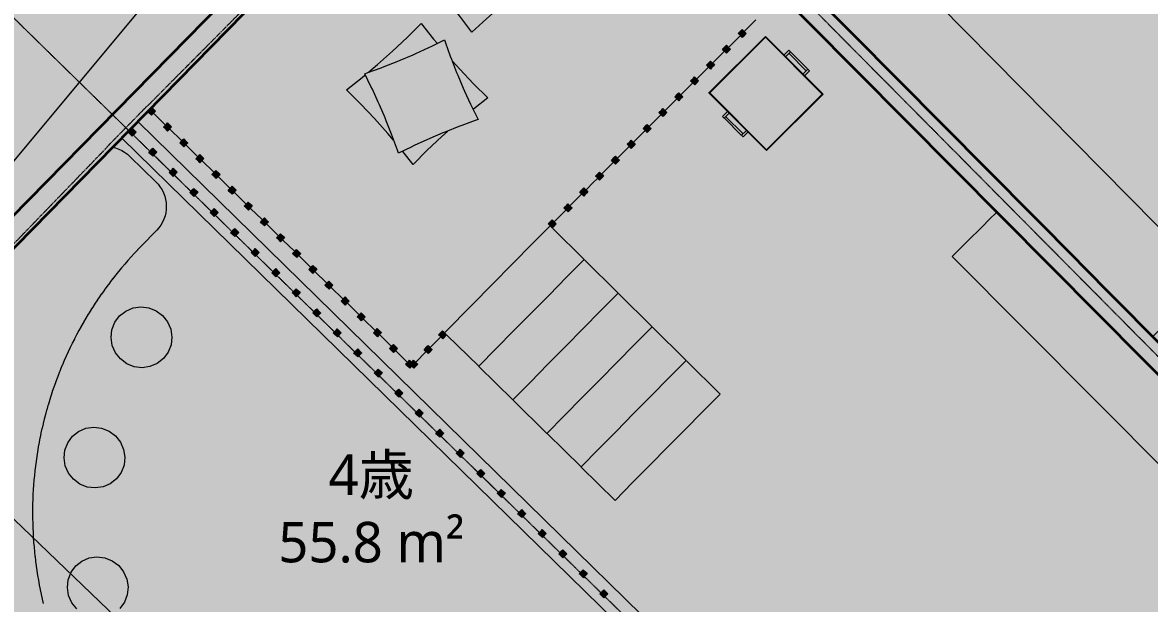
# Model space of a CAD drawing. Header units: millimetres. Extents: x -100577 to 287200, y -212120 to 238461.
# Drawn here: x 64068 to 69959, y 43158 to 46196 of the extents above; entities that cross this region are included whole.
import ezdxf

# ---------------------------------------------------------------- set-up
doc = ezdxf.new("R2010")
doc.units = ezdxf.units.MM
doc.linetypes.add('DASHDOT', pattern=[3.556, 2.54, -0.508, 0, -0.508])
doc.linetypes.add('PHANTOM', pattern=[6.35, 3.175, -0.635, 0.635, -0.635, 0.635, -0.635])
for name, color, linetype, lineweight in [('01_切断（構造・壁）', 7, 'Continuous', 35), ('02_切断（家具）', 8, 'Continuous', 18), ('06_部屋の色', 8, 'Continuous', 0), ('11_見えがかり（家具）', 8, 'Continuous', 9), ('20_上部（屋根の外形・梁）', 8, 'PHANTOM', 9), ('40_通り芯', 1, 'DASHDOT', 9), ('50_寸法', 3, 'Continuous', 9), ('60_部屋名・面積', 7, 'Continuous', 13)]:
    doc.layers.add(name, color=color, linetype=linetype, lineweight=lineweight)
doc.styles.add('JP', font='NotoSansCJKjp-Regular.otf')

msp = doc.modelspace()

# ---------------------------------------------------------------- hatches: boundary and pattern name
at = {"layer": '02_切断（家具）'}
for points in [[(67074.3, 47488.2), (67125.2, 47538.5), (67379.3, 47789.8), (67862.4, 47300.3), (70277.9, 44852.4), (70227.6, 44802.7), (69976.1, 44553.9), (67557.9, 46999.2)], [(67809.2, 46139.2), (67824.2, 46154.2), (67830.1, 46160), (67845.2, 46144.8), (67851.2, 46138.8), (67836.3, 46123.9), (67830.3, 46118), (67815.2, 46133.2)], [(66206.9, 46072.5), (66273.1, 46105), (66278.7, 46089.2), (66303.7, 46019.8), (66309.8, 46004.2), (66336.6, 45935.5), (66343.2, 45920.1), (66371.9, 45852.3), (66378.9, 45837.1), (66409.5, 45770), (66416.9, 45755), (66449.5, 45688.7), (66433.7, 45683.1), (66364.2, 45658.1), (66348.6, 45652), (66280, 45625.2), (66264.6, 45618.7), (66196.7, 45589.9), (66181.5, 45582.9), (66114.5, 45552.3), (66099.4, 45544.9), (66033.2, 45512.4), (66027.5, 45528.2), (66002.6, 45597.6), (65996.5, 45613.2), (65969.6, 45681.8), (65963.1, 45697.3), (65934.3, 45765.1), (65927.4, 45780.3), (65896.7, 45847.4), (65889.3, 45862.4), (65856.8, 45928.6), (65872.6, 45934.3), (65942, 45959.3), (65957.6, 45965.4), (66026.3, 45992.2), (66041.7, 45998.7), (66109.5, 46027.5), (66124.8, 46034.4), (66191.8, 46065.1)], [(67726.1, 46056.6), (67741.1, 46071.5), (67747, 46077.4), (67762.2, 46062.1), (67768.2, 46056.1), (67753.2, 46041.2), (67747.3, 46035.3), (67732.1, 46050.5)], [(67643.1, 45973.8), (67658.1, 45988.7), (67664, 45994.6), (67679.2, 45979.4), (67685.2, 45973.4), (67670.2, 45958.5), (67664.3, 45952.6), (67649.1, 45967.8)], [(67560.2, 45891), (67575.1, 45905.9), (67581, 45911.8), (67596.2, 45896.6), (67602.2, 45890.6), (67587.3, 45875.7), (67581.4, 45869.8), (67566.2, 45885)], [(67477.3, 45808.2), (67492.2, 45823.1), (67498.1, 45829), (67513.3, 45813.8), (67519.3, 45807.8), (67504.4, 45792.9), (67498.5, 45787), (67483.3, 45802.2)], [(64721.1, 45732.4), (64736, 45747.6), (64741.9, 45753.6), (64757.3, 45738.5), (64763.3, 45732.6), (64748.4, 45717.4), (64742.5, 45711.3), (64727.1, 45726.4)], [(67394.4, 45725.3), (67409.4, 45740.2), (67415.3, 45746.1), (67430.5, 45730.9), (67436.5, 45724.9), (67421.5, 45710), (67415.6, 45704.1), (67400.4, 45719.3)], [(64805.4, 45649.6), (64820.4, 45664.9), (64826.2, 45670.9), (64841.6, 45655.8), (64847.7, 45649.9), (64832.7, 45634.6), (64826.8, 45628.6), (64811.5, 45643.7)], [(67311.6, 45642.3), (67326.5, 45657.3), (67332.4, 45663.2), (67347.7, 45648), (67353.7, 45642), (67338.7, 45627.1), (67332.9, 45621.2), (67317.6, 45636.3)], [(64620.5, 45622.6), (64637.5, 45639.9), (64641.3, 45643.9), (64658.8, 45626.8), (64662.8, 45622.9), (64645.8, 45605.6), (64642, 45601.6), (64624.5, 45618.7)], [(64727.7, 45517.6), (64744.6, 45534.9), (64748.5, 45538.9), (64765.9, 45521.8), (64769.9, 45517.9), (64753, 45500.6), (64749.1, 45496.7), (64731.7, 45513.7)], [(64889.8, 45566.9), (64904.7, 45582.1), (64910.6, 45588.2), (64925.9, 45573.1), (64932, 45567.1), (64917.1, 45551.9), (64911.2, 45545.9), (64895.8, 45561)], [(67228.9, 45559.4), (67243.8, 45574.3), (67249.7, 45580.2), (67264.9, 45565), (67270.9, 45559.1), (67256, 45544.1), (67250.1, 45538.2), (67234.9, 45553.4)], [(64974.1, 45484.2), (64989, 45499.4), (64994.9, 45505.4), (65010.3, 45490.4), (65016.3, 45484.4), (65001.4, 45469.2), (64995.5, 45463.2), (64980.2, 45478.3)], [(67146.1, 45476.3), (67161.1, 45491.3), (67166.9, 45497.2), (67182.2, 45482), (67188.2, 45476), (67173.3, 45461.1), (67167.4, 45455.2), (67152.2, 45470.3)], [(64834.9, 45412.7), (64851.7, 45429.9), (64855.7, 45433.9), (64873.1, 45416.9), (64877.1, 45412.9), (64860.2, 45395.7), (64856.3, 45391.7), (64838.9, 45408.7)], [(65058.4, 45401.5), (65073.3, 45416.7), (65079.2, 45422.7), (65094.6, 45407.7), (65100.6, 45401.7), (65085.7, 45386.5), (65079.9, 45380.5), (65064.5, 45395.6)], [(67063.5, 45393.2), (67078.4, 45408.2), (67084.3, 45414.1), (67099.5, 45399), (67105.5, 45393), (67090.6, 45378), (67084.8, 45372.1), (67069.5, 45387.3)], [(64942, 45307.8), (64958.9, 45324.9), (64962.8, 45329), (64980.2, 45311.9), (64984.3, 45308), (64967.4, 45290.8), (64963.5, 45286.8), (64946.1, 45303.8)], [(65142.8, 45318.8), (65157.7, 45334), (65163.5, 45340), (65178.9, 45324.9), (65185, 45319), (65170.1, 45303.8), (65164.2, 45297.8), (65148.8, 45312.9)], [(66980.9, 45310.1), (66995.8, 45325.1), (67001.6, 45331), (67016.9, 45315.9), (67022.9, 45309.9), (67008, 45294.9), (67002.2, 45289), (66986.9, 45304.1)], [(65227.1, 45236.1), (65242, 45251.3), (65247.9, 45257.3), (65263.2, 45242.2), (65269.3, 45236.3), (65254.4, 45221.1), (65248.5, 45215.1), (65233.2, 45230.2)], [(66898.3, 45226.9), (66913.2, 45241.9), (66919.1, 45247.9), (66934.3, 45232.7), (66940.4, 45226.7), (66925.5, 45211.7), (66919.6, 45205.8), (66904.3, 45221)], [(65049.2, 45202.8), (65066, 45220), (65070, 45224), (65087.3, 45207), (65091.4, 45203), (65074.6, 45185.9), (65070.7, 45181.8), (65053.3, 45198.8)], [(65311.5, 45153.4), (65326.3, 45168.6), (65332.2, 45174.6), (65347.6, 45159.5), (65353.6, 45153.5), (65338.7, 45138.4), (65332.9, 45132.4), (65317.5, 45147.5)], [(66815.8, 45143.7), (66830.7, 45158.7), (66836.5, 45164.6), (66851.8, 45149.5), (66857.8, 45143.5), (66843, 45128.5), (66837.1, 45122.6), (66821.8, 45137.7)], [(65156.4, 45097.9), (65173.2, 45115), (65177.1, 45119), (65194.5, 45102.1), (65198.6, 45098), (65181.8, 45080.9), (65177.8, 45076.9), (65160.5, 45093.8)], [(65395.8, 45070.7), (65410.7, 45085.8), (65416.5, 45091.8), (65431.9, 45076.8), (65437.9, 45070.8), (65423.1, 45055.7), (65417.2, 45049.7), (65401.9, 45064.7)], [(65263.6, 44992.9), (65280.3, 45010), (65284.3, 45014.1), (65301.6, 44997.1), (65305.7, 44993.1), (65289, 44976), (65285, 44971.9), (65267.7, 44988.9)], [(65480.1, 44988), (65495, 45003.1), (65500.9, 45009.1), (65516.2, 44994.1), (65522.3, 44988.1), (65507.4, 44973), (65501.5, 44967), (65486.2, 44982)], [(65370.7, 44888), (65387.4, 44905), (65391.5, 44909.1), (65408.7, 44892.2), (65412.9, 44888.1), (65396.2, 44871.1), (65392.2, 44867), (65374.9, 44883.9)], [(65564.5, 44905.3), (65579.3, 44920.4), (65585.2, 44926.4), (65600.5, 44911.3), (65606.6, 44905.4), (65591.7, 44890.2), (65585.9, 44884.3), (65570.5, 44899.3)], [(65648.8, 44822.6), (65663.6, 44837.7), (65669.5, 44843.7), (65684.9, 44828.6), (65690.9, 44822.7), (65676.1, 44807.5), (65670.2, 44801.6), (65654.9, 44816.6)], [(65477.9, 44783), (65494.6, 44800), (65498.6, 44804.1), (65515.9, 44787.3), (65520, 44783.2), (65503.4, 44766.2), (65499.3, 44762), (65482.1, 44778.9)], [(65733.1, 44739.9), (65748, 44755), (65753.8, 44761), (65769.2, 44745.9), (65775.2, 44739.9), (65760.4, 44724.8), (65754.6, 44718.9), (65739.2, 44733.9)], [(65585.1, 44678.1), (65601.7, 44695), (65605.8, 44699.2), (65623, 44682.3), (65627.2, 44678.2), (65610.6, 44661.2), (65606.5, 44657.1), (65589.3, 44673.9)], [(65817.5, 44657.2), (65832.3, 44672.3), (65838.2, 44678.2), (65853.5, 44663.2), (65859.6, 44657.2), (65844.8, 44642.1), (65838.9, 44636.1), (65823.5, 44651.2)], [(65692.3, 44573.1), (65708.8, 44590.1), (65712.9, 44594.2), (65730.1, 44577.4), (65734.4, 44573.2), (65717.8, 44556.3), (65713.7, 44552.1), (65696.5, 44569)], [(65901.8, 44574.4), (65916.6, 44589.6), (65922.5, 44595.5), (65937.8, 44580.5), (65943.9, 44574.5), (65929.1, 44559.4), (65923.2, 44553.4), (65907.9, 44568.5)], [(66243, 44563.3), (66257.8, 44578.4), (66263.6, 44584.3), (66279, 44569.2), (66285, 44563.3), (66270.2, 44548.2), (66264.4, 44542.3), (66249, 44557.3)], [(65799.4, 44468.2), (65816, 44485.1), (65820.1, 44489.3), (65837.3, 44472.4), (65841.5, 44468.3), (65825, 44451.4), (65820.9, 44447.2), (65803.7, 44464)], [(65986.2, 44491.7), (66001, 44506.8), (66006.8, 44512.8), (66022.2, 44497.7), (66028.2, 44491.8), (66013.4, 44476.7), (66007.6, 44470.7), (65992.2, 44485.8)], [(66167.2, 44486.2), (66182, 44501.3), (66187.9, 44507.2), (66203.2, 44492.1), (66209.3, 44486.2), (66194.5, 44471.1), (66188.6, 44465.2), (66173.3, 44480.2)], [(66070.5, 44409), (66085.3, 44424.1), (66091.1, 44430.1), (66106.5, 44415), (66112.6, 44409.1), (66097.8, 44394), (66091.9, 44388), (66076.6, 44403.1)], [(66091.5, 44409), (66106.3, 44424.1), (66112.2, 44430.1), (66127.5, 44415), (66133.6, 44409.1), (66118.8, 44394), (66112.9, 44388), (66097.6, 44403.1)], [(65906.6, 44363.2), (65923.1, 44380.1), (65927.2, 44384.3), (65944.4, 44367.5), (65948.7, 44363.3), (65932.2, 44346.5), (65928, 44342.2), (65910.9, 44359)], [(66013.8, 44258.3), (66030.2, 44275.1), (66034.4, 44279.3), (66051.5, 44262.6), (66055.8, 44258.3), (66039.4, 44241.5), (66035.2, 44237.3), (66018.1, 44254.1)], [(66121, 44153.3), (66137.4, 44170.1), (66141.6, 44174.4), (66158.6, 44157.6), (66163, 44153.4), (66146.6, 44136.6), (66142.4, 44132.3), (66125.3, 44149.1)], [(66228.1, 44048.4), (66244.5, 44065.1), (66248.7, 44069.4), (66265.8, 44052.7), (66270.1, 44048.4), (66253.8, 44031.7), (66249.6, 44027.4), (66232.5, 44044.1)], [(66335.3, 43943.4), (66351.6, 43960.1), (66355.9, 43964.4), (66372.9, 43947.8), (66377.3, 43943.5), (66361, 43926.8), (66356.7, 43922.5), (66339.7, 43939.1)], [(66442.5, 43838.5), (66458.8, 43855.1), (66463, 43859.5), (66480, 43842.8), (66484.5, 43838.5), (66468.2, 43821.8), (66463.9, 43817.5), (66446.9, 43834.2)], [(66549.6, 43733.5), (66565.9, 43750.2), (66570.2, 43754.5), (66587.2, 43737.9), (66591.6, 43733.5), (66575.4, 43716.9), (66571.1, 43712.6), (66554.1, 43729.2)], [(66656.8, 43628.6), (66673, 43645.2), (66677.3, 43649.6), (66694.3, 43633), (66698.8, 43628.6), (66682.6, 43612), (66678.3, 43607.6), (66661.3, 43624.2)], [(66764, 43523.7), (66780.2, 43540.2), (66784.5, 43544.6), (66801.4, 43528), (66805.9, 43523.6), (66789.7, 43507.1), (66785.4, 43502.7), (66768.5, 43519.2)], [(66871.2, 43418.7), (66887.3, 43435.2), (66891.7, 43439.6), (66908.5, 43423.1), (66913.1, 43418.6), (66896.9, 43402.2), (66892.6, 43397.7), (66875.7, 43414.3)], [(66978.3, 43313.8), (66994.4, 43330.2), (66998.8, 43334.7), (67015.7, 43318.2), (67020.3, 43313.7), (67004.1, 43297.2), (66999.8, 43292.8), (66982.9, 43309.3)], [(67085.5, 43208.8), (67101.6, 43225.2), (67106, 43229.7), (67122.8, 43213.2), (67127.4, 43208.7), (67111.3, 43192.3), (67106.9, 43187.8), (67090.1, 43204.3)]]:
    msp.add_hatch(color=8, dxfattribs=at).paths.add_polyline_path(points)
at = {"layer": '06_部屋の色', "true_color": 0xe9dfcf}
h = msp.add_hatch(color=8, dxfattribs=at)
h.paths.add_polyline_path([(49022.5, 30769.9), (49370.2, 31207.1), (49497.6, 31367.5), (49974.9, 31963.3), (50454.5, 32557.4), (50936.2, 33149.6), (51255.7, 33539.4), (51420.1, 33740.1), (51906.3, 34328.8), (52394.6, 34915.7), (52885.1, 35500.7), (53180.1, 35850), (53180.1, 35850), (53243, 35924.5), (53244.9, 35922.9), (54741, 37666.6), (55040, 38015), (55041.6, 38016.8), (55137.2, 38128.3), (55137.6, 38128.8), (55137.6, 38128.8), (55152.4, 38145.5), (55187.6, 38185.3), (55219.4, 38221.3), (55237.2, 38241.4), (56711.9, 39910.2), (57026.8, 40266.5), (57028.4, 40268.4), (57125.5, 40378.2), (57125.7, 40378.4), (57125.7, 40378.4), (57125.7, 40378.4), (57125.7, 40378.4), (57136.1, 40389.9), (57183.5, 40441.9), (57227, 40489.7), (58726.3, 42137.1), (59046.4, 42488.8), (59048.1, 42490.6), (59146.9, 42599.2), (59147.6, 42599.9), (59162.6, 42615.9), (59249.8, 42709), (59688.5, 43177), (59796.8, 43292.6), (59819.8, 43317.1), (61200.4, 44790.2), (61200.5, 44790.3), (61200.5, 44790.3), (61200.5, 44790.3), (63117.3, 46776.3), (63281.8, 46946.8), (63285.7, 46950.8), (63674.5, 47342), (63710, 47377.8), (63706.1, 47381.6), (64213.4, 47894.8), (64752.1, 48435.7), (65116.6, 48798.7), (65119.4, 48795.9), (65376.4, 49054.5), (65402.5, 49080.8), (65402.6, 49080.9), (67432.9, 51065), (67546.4, 51175.8), (67550.1, 51179.5), (67550.1, 51179.5), (67550.1, 51179.5), (67669, 51292.3), (67872.8, 51485.7), (67985.8, 51592.9), (67984.2, 51594.6), (68202, 51801.3), (68203.6, 51799.6), (68713.3, 52283.3), (68711.7, 52285), (69617, 53144.2), (69618.6, 53142.5), (69662.9, 53184.6), (69989.4, 52835.9), (70054.6, 52897.7), (70054.6, 52897.7), (70054.6, 52897.7), (70054.6, 52897.7), (70120.6, 52958.6), (69794.6, 53307.7), (69839.4, 53349), (69837.8, 53350.7), (71492.2, 54875.3), (71493.8, 54873.6), (71870.2, 55220.6), (71868.6, 55222.3), (71935.2, 55283), (73145.3, 53950.5), (72586, 53440.7), (72028.7, 52928.8), (71473.2, 52414.9), (70957.1, 51933.8), (70368, 51380.9), (69818.3, 50860.8), (69270.6, 50338.6), (68797.2, 49884), (68180.9, 49288.2), (67639, 48760), (67099.1, 48229.8), (66669, 47804.2), (66025.2, 47163.3), (65491.2, 46627), (64959.2, 46088.8), (64570, 45692.1), (64570, 45692.1), (64429.3, 45548.6), (63901.3, 45006.5), (63375.4, 44462.4), (62851.5, 43916.3), (62503.5, 43550.9), (62503.5, 43550.9), (62329.6, 43368.3), (61809.8, 42818.3), (61292, 42266.4), (60776.3, 41712.6), (60472, 41383.5), (60262.6, 41156.9), (59751, 40599.3), (59241.5, 40039.7), (58734.1, 39478.3), (58467.6, 39181.3), (58228.8, 38915), (57725.5, 38349.8), (57224.4, 37782.8), (56725.4, 37213.9), (56497.1, 36951.6), (56228.5, 36643.1), (55733.7, 36070.5), (55241.1, 35496.1), (54750.6, 34919.8), (54554.7, 34687.9), (54262.3, 34341.7), (53776.1, 33761.8), (53292, 33180.1), (52810.2, 32596.6), (52650.3, 32401.5), (52330.5, 32011.3), (51853, 31424.2), (51377.7, 30835.3), (50904.6, 30244.7), (50781.3, 30089.7), (50433.6, 29652.3), (50285.5, 29464.6), (49817.7, 29834.3), (49775.2, 29861.2), (49727, 29880.8), (49674, 29894.4), (49617.3, 29903), (49557.8, 29908.1), (49496.3, 29910.8), (49371.8, 29914), (49310.7, 29917.1), (49247.2, 29917.1), (49178.4, 29910.5), (49106.4, 29899.7), (48960, 29875.1), (48889.4, 29866.1), (48823, 29862.5), (48762.7, 29866.6), (48710.4, 29881), (48663.1, 29901.7), (48616.4, 29923.2), (48570.8, 29946.1), (48526.5, 29970.7), (48484.1, 29997.5), (48443.4, 30026.5), (47554.4, 28893.5), (48079, 29569.3), (48549.7, 30170.5)])
h.paths.add_polyline_path([(53445.9, 35759.4), (53339.9, 35849), (53334.8, 35843), (53273.8, 35770.8), (53391.4, 35671.4), (53397.3, 35678.4), (53457.5, 35749.6)], flags=0)
for points in [[(75022.7, 39379.3), (65401.5, 49081.7), (67549.2, 51180.5), (77027.4, 41338.3), (76025.1, 40358.8), (76049.5, 40333.7), (75047.4, 39354.4)], [(65401.5, 49081.7), (75022.7, 39379.3), (74034.8, 38385.2), (74059.6, 38360.5), (73071.9, 37366.6), (73046.9, 37391.1), (69643.3, 40724.5), (69656.9, 40737.7), (69725.7, 40816.8), (69787.3, 40901.6), (69841.3, 40991.4), (69887.2, 41085.7), (69924.8, 41183.5), (69953.7, 41284.3), (69973.7, 41387.2), (69984.7, 41491.5), (69986.5, 41596.3), (69979.2, 41700.8), (69962.8, 41804.4), (69937.4, 41906.1), (69903.3, 42005.2), (69860.7, 42101), (69809.8, 42192.7), (69751.2, 42279.6), (69685.2, 42361), (69612.4, 42436.4), (69533.3, 42505.2), (69448.5, 42566.8), (69358.6, 42620.8), (69264.4, 42666.8), (69166.6, 42704.4), (69065.8, 42733.3), (68962.9, 42753.3), (68858.6, 42764.2), (68753.8, 42766), (68649.2, 42758.7), (68545.7, 42742.3), (68444, 42717), (68344.9, 42682.8), (68249.1, 42640.2), (68157.4, 42589.4), (68070.5, 42530.8), (67989, 42464.8), (67927.2, 42405.1), (63284.8, 46951.8)], [(63284.8, 46951.8), (67927.2, 42405.1), (67913.6, 42392), (67844.9, 42312.8), (67783.2, 42228), (67729.2, 42138.2), (67683.3, 42044), (67645.7, 41946.1), (67616.8, 41845.3), (67596.8, 41742.4), (67585.9, 41638.2), (67584, 41533.4), (67591.3, 41428.8), (67607.7, 41325.2), (67633.1, 41223.5), (67667.2, 41124.4), (67709.9, 41028.6), (67760.7, 40937), (67819.3, 40850), (67885.3, 40768.6), (67958.1, 40693.2), (68037.2, 40624.4), (68122, 40562.8), (68211.9, 40508.8), (68306.1, 40462.8), (68404, 40425.3), (68504.7, 40396.4), (68607.7, 40376.4), (68711.9, 40365.4), (68816.7, 40363.6), (68921.3, 40370.9), (69024.8, 40387.3), (69126.6, 40412.6), (69225.7, 40446.8), (69321.4, 40489.4), (69413.1, 40540.2), (69500, 40598.9), (69581.5, 40664.8), (69643.3, 40724.5), (73046.9, 37391.1), (72073.7, 36382.7), (72098.8, 36358.4), (71125.8, 35350.2), (61199.4, 44791.1)]]:
    msp.add_hatch(color=8, dxfattribs=at).paths.add_polyline_path(points)
at = {"layer": '06_部屋の色', "true_color": 0xd9d3ec}
msp.add_hatch(color=8, dxfattribs=at).paths.add_polyline_path([(67114.4, 48244.8), (67226, 48354.7), (67337.7, 48464.5), (67449.4, 48574.2), (67561.3, 48683.9), (67673.2, 48793.4), (67729, 48848), (70105.3, 46416.3), (70470.5, 43970.6), (66668.9, 47804.4), (66780.1, 47914.6), (66891.4, 48024.8), (67002.9, 48134.9)])
at = {"layer": '06_部屋の色', "true_color": 0x86bc78}
h = msp.add_hatch(color=8, dxfattribs=at)
h.paths.add_polyline_path([(64569.9, 45692.3), (64680.2, 45804.9), (64899.8, 46028.4), (65119.7, 46251.6), (65340, 46474.5), (65560.6, 46697), (65781.6, 46919.1), (66002.9, 47141), (66224.5, 47362.5), (66446.5, 47583.6), (66668.9, 47804.4), (73991.7, 40419.6), (73780.7, 40210), (73570.1, 40000.2), (73359.8, 39790), (73149.8, 39579.6), (72940.1, 39368.8), (72730.8, 39157.6), (72521.8, 38946.2), (72313.1, 38734.4), (72104.7, 38522.3), (72000, 38415.4), (71896.7, 38309.9), (71689, 38097.1), (71481.6, 37884.1), (71274.5, 37670.7), (71067.8, 37457), (70861.4, 37243), (70655.4, 37028.7), (70449.6, 36814), (70244.2, 36599.1), (70039.1, 36383.8), (62503.3, 43551.2), (62719.4, 43778), (62935.9, 44004.6), (63152.7, 44230.8), (63369.9, 44456.7), (63587.4, 44682.2), (63805.3, 44907.4), (64023.5, 45132.3), (64242, 45356.8), (64460.9, 45581), (64566.4, 45688.7)])
h.paths.add_polyline_path([(67585.9, 41638.2), (67584, 41533.4), (67591.3, 41428.8), (67607.7, 41325.2), (67633.1, 41223.5), (67667.2, 41124.4), (67709.9, 41028.6), (67760.7, 40937), (67819.3, 40850), (67885.3, 40768.6), (67958.1, 40693.2), (68037.2, 40624.4), (68122, 40562.8), (68211.9, 40508.8), (68306.1, 40462.8), (68404, 40425.3), (68504.7, 40396.4), (68607.7, 40376.4), (68711.9, 40365.4), (68816.7, 40363.6), (68921.3, 40370.9), (69024.8, 40387.3), (69126.6, 40412.6), (69225.7, 40446.8), (69321.4, 40489.4), (69413.1, 40540.2), (69500, 40598.9), (69581.5, 40664.8), (69639.1, 40720.4), (69642.8, 40724), (69656.9, 40737.7), (69725.7, 40816.8), (69787.3, 40901.6), (69841.3, 40991.4), (69887.2, 41085.7), (69924.8, 41183.5), (69953.7, 41284.3), (69973.7, 41387.2), (69984.7, 41491.5), (69986.5, 41596.3), (69979.2, 41700.8), (69962.8, 41804.4), (69937.4, 41906.1), (69903.3, 42005.2), (69860.7, 42101), (69809.8, 42192.7), (69751.2, 42279.6), (69685.2, 42361), (69612.4, 42436.4), (69533.3, 42505.2), (69448.5, 42566.8), (69358.6, 42620.8), (69264.4, 42666.8), (69166.6, 42704.4), (69065.8, 42733.3), (68962.9, 42753.3), (68858.6, 42764.2), (68753.8, 42766), (68649.2, 42758.7), (68545.7, 42742.3), (68444, 42717), (68344.9, 42682.8), (68249.1, 42640.2), (68157.4, 42589.4), (68070.5, 42530.8), (67989, 42464.8), (67926.7, 42404.6), (67913.6, 42392), (67844.9, 42312.8), (67783.2, 42228), (67729.2, 42138.2), (67683.3, 42044), (67645.7, 41946.1), (67616.8, 41845.3), (67596.8, 41742.4)], flags=0)

# ---------------------------------------------------------------- linework, layer by layer
at = {"layer": '01_切断（構造・壁）'}
for points in [[(66754.2, 47804.2), (69585.3, 44947.5), (69589.2, 44943.6), (69589.2, 44943.6), (70375, 44150.7)], [(71977.9, 42365.9), (69692.7, 44669.1), (66667.9, 47717.7), (62589.4, 43553.3)], [(64011.4, 45176.7), (65296.4, 46488.8)]]:
    msp.add_lwpolyline(points, dxfattribs=at)
at = {"layer": '02_切断（家具）'}
for points in [[(67074.3, 47488.2), (67125.2, 47538.5), (67379.3, 47789.8), (67862.4, 47300.3), (70277.9, 44852.4), (70227.6, 44802.7), (69976.1, 44553.9), (67557.9, 46999.2), (67074.3, 47488.2)], [(67809.2, 46139.2), (67824.2, 46154.2), (67830.1, 46160), (67845.2, 46144.8), (67851.2, 46138.8), (67836.3, 46123.9), (67830.3, 46118), (67815.2, 46133.2), (67809.2, 46139.2)], [(66206.9, 46072.5), (66273.1, 46105), (66278.7, 46089.2), (66303.7, 46019.8), (66309.8, 46004.2), (66336.6, 45935.5), (66343.2, 45920.1), (66371.9, 45852.3), (66378.9, 45837.1), (66409.5, 45770), (66416.9, 45755), (66449.5, 45688.7), (66433.7, 45683.1), (66364.2, 45658.1), (66348.6, 45652), (66280, 45625.2), (66264.6, 45618.7), (66196.7, 45589.9), (66181.5, 45582.9), (66114.5, 45552.3), (66099.4, 45544.9), (66033.2, 45512.4), (66027.5, 45528.2), (66002.6, 45597.6), (65996.5, 45613.2), (65969.6, 45681.8), (65963.1, 45697.3), (65934.3, 45765.1), (65927.4, 45780.3), (65896.7, 45847.4), (65889.3, 45862.4), (65856.8, 45928.6), (65872.6, 45934.3), (65942, 45959.3), (65957.6, 45965.4), (66026.3, 45992.2), (66041.7, 45998.7), (66109.5, 46027.5), (66124.8, 46034.4), (66191.8, 46065.1), (66206.9, 46072.5)], [(67726.1, 46056.6), (67741.1, 46071.5), (67747, 46077.4), (67762.2, 46062.1), (67768.2, 46056.1), (67753.2, 46041.2), (67747.3, 46035.3), (67732.1, 46050.5), (67726.1, 46056.6)], [(67643.1, 45973.8), (67658.1, 45988.7), (67664, 45994.6), (67679.2, 45979.4), (67685.2, 45973.4), (67670.2, 45958.5), (67664.3, 45952.6), (67649.1, 45967.8), (67643.1, 45973.8)], [(67560.2, 45891), (67575.1, 45905.9), (67581, 45911.8), (67596.2, 45896.6), (67602.2, 45890.6), (67587.3, 45875.7), (67581.4, 45869.8), (67566.2, 45885), (67560.2, 45891)], [(67477.3, 45808.2), (67492.2, 45823.1), (67498.1, 45829), (67513.3, 45813.8), (67519.3, 45807.8), (67504.4, 45792.9), (67498.5, 45787), (67483.3, 45802.2), (67477.3, 45808.2)], [(64721.1, 45732.4), (64736, 45747.6), (64741.9, 45753.6), (64757.3, 45738.5), (64763.3, 45732.6), (64748.4, 45717.4), (64742.5, 45711.3), (64727.1, 45726.4), (64721.1, 45732.4)], [(67394.4, 45725.3), (67409.4, 45740.2), (67415.3, 45746.1), (67430.5, 45730.9), (67436.5, 45724.9), (67421.5, 45710), (67415.6, 45704.1), (67400.4, 45719.3), (67394.4, 45725.3)], [(64805.4, 45649.6), (64820.4, 45664.9), (64826.2, 45670.9), (64841.6, 45655.8), (64847.7, 45649.9), (64832.7, 45634.6), (64826.8, 45628.6), (64811.5, 45643.7), (64805.4, 45649.6)], [(67311.6, 45642.3), (67326.5, 45657.3), (67332.4, 45663.2), (67347.7, 45648), (67353.7, 45642), (67338.7, 45627.1), (67332.9, 45621.2), (67317.6, 45636.3), (67311.6, 45642.3)], [(64620.5, 45622.6), (64637.5, 45639.9), (64641.3, 45643.9), (64658.8, 45626.8), (64662.8, 45622.9), (64645.8, 45605.6), (64642, 45601.6), (64624.5, 45618.7), (64620.5, 45622.6)], [(64727.7, 45517.6), (64744.6, 45534.9), (64748.5, 45538.9), (64765.9, 45521.8), (64769.9, 45517.9), (64753, 45500.6), (64749.1, 45496.7), (64731.7, 45513.7), (64727.7, 45517.6)], [(64889.8, 45566.9), (64904.7, 45582.1), (64910.6, 45588.2), (64925.9, 45573.1), (64932, 45567.1), (64917.1, 45551.9), (64911.2, 45545.9), (64895.8, 45561), (64889.8, 45566.9)], [(67228.9, 45559.4), (67243.8, 45574.3), (67249.7, 45580.2), (67264.9, 45565), (67270.9, 45559.1), (67256, 45544.1), (67250.1, 45538.2), (67234.9, 45553.4), (67228.9, 45559.4)], [(64974.1, 45484.2), (64989, 45499.4), (64994.9, 45505.4), (65010.3, 45490.4), (65016.3, 45484.4), (65001.4, 45469.2), (64995.5, 45463.2), (64980.2, 45478.3), (64974.1, 45484.2)], [(67146.1, 45476.3), (67161.1, 45491.3), (67166.9, 45497.2), (67182.2, 45482), (67188.2, 45476), (67173.3, 45461.1), (67167.4, 45455.2), (67152.2, 45470.3), (67146.1, 45476.3)], [(64834.9, 45412.7), (64851.7, 45429.9), (64855.7, 45433.9), (64873.1, 45416.9), (64877.1, 45412.9), (64860.2, 45395.7), (64856.3, 45391.7), (64838.9, 45408.7), (64834.9, 45412.7)], [(65058.4, 45401.5), (65073.3, 45416.7), (65079.2, 45422.7), (65094.6, 45407.7), (65100.6, 45401.7), (65085.7, 45386.5), (65079.9, 45380.5), (65064.5, 45395.6), (65058.4, 45401.5)], [(67063.5, 45393.2), (67078.4, 45408.2), (67084.3, 45414.1), (67099.5, 45399), (67105.5, 45393), (67090.6, 45378), (67084.8, 45372.1), (67069.5, 45387.3), (67063.5, 45393.2)], [(64942, 45307.8), (64958.9, 45324.9), (64962.8, 45329), (64980.2, 45311.9), (64984.3, 45308), (64967.4, 45290.8), (64963.5, 45286.8), (64946.1, 45303.8), (64942, 45307.8)], [(65142.8, 45318.8), (65157.7, 45334), (65163.5, 45340), (65178.9, 45324.9), (65185, 45319), (65170.1, 45303.8), (65164.2, 45297.8), (65148.8, 45312.9), (65142.8, 45318.8)], [(66980.9, 45310.1), (66995.8, 45325.1), (67001.6, 45331), (67016.9, 45315.9), (67022.9, 45309.9), (67008, 45294.9), (67002.2, 45289), (66986.9, 45304.1), (66980.9, 45310.1)], [(65227.1, 45236.1), (65242, 45251.3), (65247.9, 45257.3), (65263.2, 45242.2), (65269.3, 45236.3), (65254.4, 45221.1), (65248.5, 45215.1), (65233.2, 45230.2), (65227.1, 45236.1)], [(66898.3, 45226.9), (66913.2, 45241.9), (66919.1, 45247.9), (66934.3, 45232.7), (66940.4, 45226.7), (66925.5, 45211.7), (66919.6, 45205.8), (66904.3, 45221), (66898.3, 45226.9)], [(65049.2, 45202.8), (65066, 45220), (65070, 45224), (65087.3, 45207), (65091.4, 45203), (65074.6, 45185.9), (65070.7, 45181.8), (65053.3, 45198.8), (65049.2, 45202.8)], [(65311.5, 45153.4), (65326.3, 45168.6), (65332.2, 45174.6), (65347.6, 45159.5), (65353.6, 45153.5), (65338.7, 45138.4), (65332.9, 45132.4), (65317.5, 45147.5), (65311.5, 45153.4)], [(66815.8, 45143.7), (66830.7, 45158.7), (66836.5, 45164.6), (66851.8, 45149.5), (66857.8, 45143.5), (66843, 45128.5), (66837.1, 45122.6), (66821.8, 45137.7), (66815.8, 45143.7)], [(65156.4, 45097.9), (65173.2, 45115), (65177.1, 45119), (65194.5, 45102.1), (65198.6, 45098), (65181.8, 45080.9), (65177.8, 45076.9), (65160.5, 45093.8), (65156.4, 45097.9)], [(65395.8, 45070.7), (65410.7, 45085.8), (65416.5, 45091.8), (65431.9, 45076.8), (65437.9, 45070.8), (65423.1, 45055.7), (65417.2, 45049.7), (65401.9, 45064.7), (65395.8, 45070.7)], [(65263.6, 44992.9), (65280.3, 45010), (65284.3, 45014.1), (65301.6, 44997.1), (65305.7, 44993.1), (65289, 44976), (65285, 44971.9), (65267.7, 44988.9), (65263.6, 44992.9)], [(65480.1, 44988), (65495, 45003.1), (65500.9, 45009.1), (65516.2, 44994.1), (65522.3, 44988.1), (65507.4, 44973), (65501.5, 44967), (65486.2, 44982), (65480.1, 44988)], [(65370.7, 44888), (65387.4, 44905), (65391.5, 44909.1), (65408.7, 44892.2), (65412.9, 44888.1), (65396.2, 44871.1), (65392.2, 44867), (65374.9, 44883.9), (65370.7, 44888)], [(65564.5, 44905.3), (65579.3, 44920.4), (65585.2, 44926.4), (65600.5, 44911.3), (65606.6, 44905.4), (65591.7, 44890.2), (65585.9, 44884.3), (65570.5, 44899.3), (65564.5, 44905.3)], [(65648.8, 44822.6), (65663.6, 44837.7), (65669.5, 44843.7), (65684.9, 44828.6), (65690.9, 44822.7), (65676.1, 44807.5), (65670.2, 44801.6), (65654.9, 44816.6), (65648.8, 44822.6)], [(65477.9, 44783), (65494.6, 44800), (65498.6, 44804.1), (65515.9, 44787.3), (65520, 44783.2), (65503.4, 44766.2), (65499.3, 44762), (65482.1, 44778.9), (65477.9, 44783)], [(65733.1, 44739.9), (65748, 44755), (65753.8, 44761), (65769.2, 44745.9), (65775.2, 44739.9), (65760.4, 44724.8), (65754.6, 44718.9), (65739.2, 44733.9), (65733.1, 44739.9)], [(65585.1, 44678.1), (65601.7, 44695), (65605.8, 44699.2), (65623, 44682.3), (65627.2, 44678.2), (65610.6, 44661.2), (65606.5, 44657.1), (65589.3, 44673.9), (65585.1, 44678.1)], [(65817.5, 44657.2), (65832.3, 44672.3), (65838.2, 44678.2), (65853.5, 44663.2), (65859.6, 44657.2), (65844.8, 44642.1), (65838.9, 44636.1), (65823.5, 44651.2), (65817.5, 44657.2)], [(65692.3, 44573.1), (65708.8, 44590.1), (65712.9, 44594.2), (65730.1, 44577.4), (65734.4, 44573.2), (65717.8, 44556.3), (65713.7, 44552.1), (65696.5, 44569), (65692.3, 44573.1)], [(65901.8, 44574.4), (65916.6, 44589.6), (65922.5, 44595.5), (65937.8, 44580.5), (65943.9, 44574.5), (65929.1, 44559.4), (65923.2, 44553.4), (65907.9, 44568.5), (65901.8, 44574.4)], [(66243, 44563.3), (66257.8, 44578.4), (66263.6, 44584.3), (66279, 44569.2), (66285, 44563.3), (66270.2, 44548.2), (66264.4, 44542.3), (66249, 44557.3), (66243, 44563.3)], [(65799.4, 44468.2), (65816, 44485.1), (65820.1, 44489.3), (65837.3, 44472.4), (65841.5, 44468.3), (65825, 44451.4), (65820.9, 44447.2), (65803.7, 44464), (65799.4, 44468.2)], [(65986.2, 44491.7), (66001, 44506.8), (66006.8, 44512.8), (66022.2, 44497.7), (66028.2, 44491.8), (66013.4, 44476.7), (66007.6, 44470.7), (65992.2, 44485.8), (65986.2, 44491.7)], [(66167.2, 44486.2), (66182, 44501.3), (66187.9, 44507.2), (66203.2, 44492.1), (66209.3, 44486.2), (66194.5, 44471.1), (66188.6, 44465.2), (66173.3, 44480.2), (66167.2, 44486.2)], [(66070.5, 44409), (66085.3, 44424.1), (66091.1, 44430.1), (66106.5, 44415), (66112.6, 44409.1), (66097.8, 44394), (66091.9, 44388), (66076.6, 44403.1), (66070.5, 44409)], [(66091.5, 44409), (66106.3, 44424.1), (66112.2, 44430.1), (66127.5, 44415), (66133.6, 44409.1), (66118.8, 44394), (66112.9, 44388), (66097.6, 44403.1), (66091.5, 44409)], [(65906.6, 44363.2), (65923.1, 44380.1), (65927.2, 44384.3), (65944.4, 44367.5), (65948.7, 44363.3), (65932.2, 44346.5), (65928, 44342.2), (65910.9, 44359), (65906.6, 44363.2)], [(66013.8, 44258.3), (66030.2, 44275.1), (66034.4, 44279.3), (66051.5, 44262.6), (66055.8, 44258.3), (66039.4, 44241.5), (66035.2, 44237.3), (66018.1, 44254.1), (66013.8, 44258.3)], [(66121, 44153.3), (66137.4, 44170.1), (66141.6, 44174.4), (66158.6, 44157.6), (66163, 44153.4), (66146.6, 44136.6), (66142.4, 44132.3), (66125.3, 44149.1), (66121, 44153.3)], [(66228.1, 44048.4), (66244.5, 44065.1), (66248.7, 44069.4), (66265.8, 44052.7), (66270.1, 44048.4), (66253.8, 44031.7), (66249.6, 44027.4), (66232.5, 44044.1), (66228.1, 44048.4)], [(66335.3, 43943.4), (66351.6, 43960.1), (66355.9, 43964.4), (66372.9, 43947.8), (66377.3, 43943.5), (66361, 43926.8), (66356.7, 43922.5), (66339.7, 43939.1), (66335.3, 43943.4)], [(66442.5, 43838.5), (66458.8, 43855.1), (66463, 43859.5), (66480, 43842.8), (66484.5, 43838.5), (66468.2, 43821.8), (66463.9, 43817.5), (66446.9, 43834.2), (66442.5, 43838.5)], [(66549.6, 43733.5), (66565.9, 43750.2), (66570.2, 43754.5), (66587.2, 43737.9), (66591.6, 43733.5), (66575.4, 43716.9), (66571.1, 43712.6), (66554.1, 43729.2), (66549.6, 43733.5)], [(66656.8, 43628.6), (66673, 43645.2), (66677.3, 43649.6), (66694.3, 43633), (66698.8, 43628.6), (66682.6, 43612), (66678.3, 43607.6), (66661.3, 43624.2), (66656.8, 43628.6)], [(66764, 43523.7), (66780.2, 43540.2), (66784.5, 43544.6), (66801.4, 43528), (66805.9, 43523.6), (66789.7, 43507.1), (66785.4, 43502.7), (66768.5, 43519.2), (66764, 43523.7)], [(66871.2, 43418.7), (66887.3, 43435.2), (66891.7, 43439.6), (66908.5, 43423.1), (66913.1, 43418.6), (66896.9, 43402.2), (66892.6, 43397.7), (66875.7, 43414.3), (66871.2, 43418.7)], [(66978.3, 43313.8), (66994.4, 43330.2), (66998.8, 43334.7), (67015.7, 43318.2), (67020.3, 43313.7), (67004.1, 43297.2), (66999.8, 43292.8), (66982.9, 43309.3), (66978.3, 43313.8)], [(67085.5, 43208.8), (67101.6, 43225.2), (67106, 43229.7), (67122.8, 43213.2), (67127.4, 43208.7), (67111.3, 43192.3), (67106.9, 43187.8), (67090.1, 43204.3), (67085.5, 43208.8)]]:
    msp.add_lwpolyline(points, dxfattribs=at)
at = {"layer": '11_見えがかり（家具）'}
for points in [[(66169.2, 46611), (66251.8, 46675), (66332.6, 46741.2), (66411.6, 46809.8), (66488.6, 46880.6), (66550.4, 46796.1), (66614.4, 46713.4), (66680.6, 46632.7), (66749.1, 46553.7), (66819.9, 46476.7), (66735.4, 46414.9), (66652.8, 46350.9), (66572, 46284.7), (66493.1, 46216.1), (66416, 46145.4), (66354.3, 46229.8), (66290.3, 46312.5), (66224, 46393.3), (66155.5, 46472.2), (66084.7, 46549.2), (66169.2, 46611)], [(66001.7, 46046.2), (66077.8, 46117.9), (66151.9, 46191.7), (66217, 46109.8), (66235, 46088.5)], [(67901.5, 46209.8), (67842.2, 46150.7)], [(67655.6, 45828), (67951.9, 46123.3), (67954.1, 46121.1), (67953.4, 46120.5)], [(67818.4, 46127.1), (67759.1, 46068.1)], [(67659.8, 45828), (67952, 46119.1), (68248.1, 45821.2), (67956.6, 45530.8), (67659.8, 45828)], [(67955.5, 46119.7), (68248.8, 45824.7)], [(65878.3, 45938.5), (65923.7, 45976.7), (66001.7, 46046.2)], [(67735.4, 46044.5), (67687.7, 45997), (67676, 45985.4)], [(68050, 46027.5), (68074.3, 46051.7), (68082.7, 46043.2), (68058.4, 46019)], [(68163.2, 45945.5), (68075.8, 46033.5)], [(68084.2, 46041.8), (68171.6, 45953.8)], [(66315.6, 45994.7), (66353.8, 45951.9), (66425.5, 45875.8), (66499.4, 45801.7), (66425.2, 45742.7)], [(67652.3, 45961.7), (67593.1, 45902.6)], [(68148.7, 45928.3), (68173, 45952.4), (68181.4, 45943.9), (68157.1, 45919.7)], [(66006.4, 45580.9), (65976.9, 45616), (65907.4, 45694.1), (65835.7, 45770.1), (65761.8, 45844.2), (65843.7, 45909.4), (65858.1, 45921.5)], [(67569.5, 45878.9), (67510.2, 45819.7)], [(67658.4, 45826.6), (67657.7, 45825.9), (67655.6, 45828)], [(67486.6, 45796.1), (67427.3, 45736.9)], [(67953.1, 45530.1), (67659.1, 45824.5)], [(68249.5, 45822.7), (68250.2, 45823.3), (68252.3, 45821.2), (67956.6, 45526.6), (67954.5, 45528.7)], [(64814.4, 45661.7), (64754.3, 45720.6)], [(67403.7, 45713.2), (67369.2, 45678.8), (67344.5, 45654)], [(67726.7, 45705.4), (67751, 45729.7)], [(67759.5, 45721.2), (67735.2, 45696.9), (67726.7, 45705.4)], [(64672.5, 45677.4), (67898.1, 42516.5), (67883.8, 42501.8), (67870.2, 42487.9), (67856.6, 42474.1), (67843.1, 42460.2)], [(67824.2, 45607.8), (67736.6, 45695.5)], [(67744.9, 45703.8), (67832.6, 45616.1)], [(67843.1, 42460.2), (67829.5, 42446.4), (67815.1, 42431.7), (64587.6, 45590.7)], [(64898.7, 45578.9), (64838.7, 45637.9)], [(66290.1, 45627), (66259.5, 45599.7), (66183.4, 45528), (66109.3, 45454.2), (66055.9, 45521.3)], [(67320.9, 45630.3), (67261.8, 45571)], [(67825.6, 45606.4), (67849.9, 45630.6)], [(67858.4, 45622.1), (67834.1, 45597.9), (67825.6, 45606.4)], [(64541.2, 45543.3), (64554.1, 45540.2), (64570.7, 45534.4), (64586.7, 45527), (64602, 45518), (64616.3, 45507.6), (64629.5, 45495.9), (64765.3, 45363), (64777.3, 45350.1), (64788, 45336), (64797.3, 45321), (64805, 45305.2), (64811.2, 45288.7), (64815.8, 45271.6), (64818.6, 45254.3), (64819.8, 45236.7), (64819.2, 45219.2), (64816.9, 45201.8), (64812.9, 45184.7), (64807.3, 45168.1), (64800, 45152.2), (64791.2, 45137.1), (64781, 45122.9), (64769.4, 45109.8), (64686.1, 45024.4), (64669.6, 45007.3), (64668.8, 45006.5), (64652.5, 44989.1), (64651.8, 44988.3), (64635.7, 44970.8), (64635, 44970), (64619.1, 44952.2), (64618.4, 44951.4), (64602.8, 44933.5), (64602.1, 44932.6), (64586.6, 44914.5), (64585.9, 44913.7), (64570.8, 44895.3), (64570.1, 44894.5), (64555.1, 44876), (64554.4, 44875.1), (64539.7, 44856.4), (64539.1, 44855.5), (64524.6, 44836.7), (64523.9, 44835.8), (64509.7, 44816.7), (64509, 44815.8), (64495, 44796.6), (64494.4, 44795.7), (64480.6, 44776.3), (64480, 44775.4), (64466.5, 44755.8), (64465.9, 44754.9), (64452.6, 44735.1), (64452, 44734.2), (64439, 44714.3), (64438.4, 44713.4), (64425.6, 44693.3), (64425, 44692.3), (64412.5, 44672.1), (64411.9, 44671.2), (64399.7, 44650.8), (64399.1, 44649.8), (64387.1, 44629.3), (64386.5, 44628.3), (64374.8, 44607.6), (64374.2, 44606.7), (64362.8, 44585.8), (64362.2, 44584.9), (64351, 44563.9), (64350.5, 44562.9), (64339.5, 44541.8), (64339, 44540.8), (64328.3, 44519.5), (64327.8, 44518.5), (64317.4, 44497.1), (64316.9, 44496.1), (64306.7, 44474.6), (64306.3, 44473.6), (64296.4, 44452), (64295.9, 44451), (64286.3, 44429.2), (64285.9, 44428.2), (64276.5, 44406.3), (64276.1, 44405.3), (64267, 44383.2), (64266.6, 44382.2), (64257.8, 44360.1), (64257.4, 44359.1), (64248.9, 44336.8), (64248.5, 44335.8), (64240.2, 44313.5), (64239.8, 44312.4), (64231.9, 44290), (64231.5, 44288.9), (64223.8, 44266.4), (64223.5, 44265.4), (64216.1, 44242.7), (64215.7, 44241.7), (64208.6, 44218.9), (64208.3, 44217.9), (64201.4, 44195.1), (64201.1, 44194), (64194.6, 44171.1), (64194.3, 44170), (64188, 44147), (64187.7, 44146), (64181.7, 44122.9), (64181.5, 44121.8), (64175.8, 44098.7), (64175.5, 44097.6), (64170.1, 44074.4), (64169.9, 44073.3), (64164.7, 44050.1), (64164.5, 44049), (64159.7, 44025.6), (64159.5, 44024.6), (64154.9, 44001.2), (64154.7, 44000.1), (64150.5, 43976.6), (64150.3, 43975.5), (64146.3, 43952), (64146.2, 43950.9), (64142.5, 43927.4), (64142.4, 43926.3), (64139, 43902.7), (64138.8, 43901.6), (64135.8, 43877.9), (64135.6, 43876.8), (64132.9, 43853.1), (64132.7, 43852), (64130.2, 43828.3), (64130.1, 43827.2), (64128, 43803.4), (64127.9, 43802.3), (64126, 43778.6), (64125.9, 43777.5), (64124.3, 43753.6), (64124.2, 43752.6), (64122.9, 43728.7), (64122.9, 43727.6), (64121.9, 43703.8), (64121.8, 43702.7), (64121.1, 43678.8), (64121.1, 43677.7), (64120.7, 43653.8), (64120.7, 43652.7), (64120.6, 43628.8), (64120.6, 43627.7), (64120.7, 43603.9), (64120.8, 43602.8), (64121.2, 43578.9), (64121.3, 43577.8), (64122, 43553.9), (64122.1, 43552.8), (64123.1, 43528.9), (64123.2, 43527.8), (64124.6, 43504), (64124.6, 43502.9), (64126.3, 43479), (64126.4, 43477.9), (64128.3, 43454.1), (64128.4, 43453), (64130.7, 43429.2), (64130.8, 43428.1), (64133.3, 43404.4), (64133.5, 43403.3), (64136.3, 43379.5), (64136.4, 43378.4), (64139.6, 43354.7), (64139.7, 43353.6), (64143.2, 43330), (64143.3, 43328.9), (64147, 43305.2), (64147.2, 43304.1), (64151.2, 43280.6), (64151.4, 43279.5), (64155.7, 43255.9), (64155.9, 43254.9), (64160.5, 43231.4), (64160.7, 43230.3), (64165.6, 43206.9), (64165.9, 43205.8), (64171, 43182.4), (64171.3, 43181.3), (64176.7, 43158)], [(64983.1, 45496.2), (64923, 45555.1)], [(67238.2, 45547.3), (67179.1, 45488)], [(67954.5, 45528.7), (67955.1, 45529.3)], [(65067.4, 45413.5), (65007.3, 45472.4)], [(67155.4, 45464.2), (67096.4, 45404.9)], [(65151.7, 45330.8), (65091.7, 45389.7)], [(67072.7, 45381.2), (67051.4, 45359.8), (67013.7, 45321.8)], [(65236.1, 45248.1), (65176, 45307)], [(66990.2, 45298.1), (66931.2, 45238.6)], [(65320.4, 45165.4), (65260.3, 45224.3)], [(66907.6, 45214.9), (66848.7, 45155.4)], [(71261.4, 42781.7), (71222.8, 42743.4), (71184.3, 42705.1), (68926.7, 44972.9), (69005, 45050.8), (69083.3, 45128.7), (69122.5, 45167.6), (69158.4, 45203.2), (70138.6, 44216.9)], [(65404.7, 45082.7), (65344.7, 45141.6)], [(66825.1, 45131.7), (66734.3, 45040.1), (66417.9, 44719.7), (66275.8, 44575.1)], [(66838.5, 45121.2), (67004, 44957.2), (66912, 44864.2), (66820, 44771.2), (66728, 44678.1), (66636.2, 44585), (66544.3, 44491.8), (66452.6, 44398.5)], [(65489.1, 44999.9), (65429, 45058.9)], [(65573.4, 44917.2), (65513.3, 44976.1)], [(67005.4, 44955.8), (67181.6, 44781.2), (67089.7, 44688.4), (66997.8, 44595.5), (66906, 44502.5), (66814.2, 44409.5), (66722.5, 44316.4), (66630.9, 44223.2)], [(65657.7, 44834.5), (65597.7, 44893.4)], [(65742.1, 44751.8), (65682, 44810.7)], [(67183, 44779.8), (67359.2, 44605.2), (67267.4, 44512.5), (67175.6, 44419.7), (67083.9, 44326.9), (66992.2, 44234), (66900.7, 44141), (66809.1, 44048)], [(64575.3, 44661.8), (64607.7, 44687.3), (64645.8, 44703.5), (64686.8, 44709.3), (64728.1, 44704.1), (64766.8, 44688.5), (64800.2, 44663.5), (64826.1, 44630.8), (64842.8, 44592.5), (64849, 44551.4), (64844.4, 44510.2), (64829.3, 44471.8), (64804.7, 44438.7), (64772.3, 44413.2), (64734.3, 44397), (64693.2, 44391.3), (64652, 44396.3), (64613.3, 44411.9), (64579.8, 44436.9), (64553.9, 44469.6), (64537.2, 44507.8), (64530.9, 44548.9), (64535.5, 44590.1), (64550.6, 44628.6), (64575.3, 44661.8)], [(65826.4, 44669.1), (65766.3, 44728)], [(65910.7, 44586.4), (65850.7, 44645.3)], [(67360.6, 44603.8), (67536.8, 44429.3), (67445.1, 44336.7), (67353.4, 44244), (67261.8, 44151.3), (67170.3, 44058.5), (67078.8, 43965.6), (66987.4, 43872.7)], [(65995.1, 44503.7), (65935, 44562.6)], [(66252.3, 44551.3), (66200.1, 44498.1)], [(66452.6, 44398.5), (66286.4, 44561.9)], [(66079.4, 44421), (66019.3, 44479.9)], [(66176.6, 44474.2), (66124.3, 44421)], [(67538.2, 44427.9), (67714.4, 44253.3), (67622.8, 44160.8), (67531.2, 44068.3), (67439.7, 43975.6), (67348.3, 43883), (67257, 43790.2), (67165.7, 43697.4)], [(66630.9, 44223.2), (66454, 44397.1)], [(66809.1, 44048), (66632.3, 44221.8)], [(64329.1, 44032.4), (64361.4, 44058), (64399.4, 44074.2), (64440.4, 44080.1), (64481.7, 44075.1), (64520.4, 44059.6), (64553.9, 44034.6), (64579.9, 44002), (64596.7, 43963.8), (64603, 43922.8), (64598.6, 43881.6), (64583.6, 43843.1), (64559.2, 43810), (64526.9, 43784.4), (64489, 43768.2), (64448, 43762.3), (64406.7, 43767.3), (64368, 43782.7), (64334.5, 43807.6), (64308.4, 43840.2), (64291.6, 43878.4), (64285.2, 43919.5), (64289.6, 43960.7), (64304.6, 43999.2), (64329.1, 44032.4)], [(66987.4, 43872.7), (66810.6, 44046.6)], [(67165.7, 43697.4), (66988.8, 43871.3)], [(64352.4, 43130), (64326.2, 43162.5), (64309.3, 43200.6), (64302.7, 43241.6), (64307, 43282.8), (64321.8, 43321.3), (64346.2, 43354.4)], [(64346.2, 43354.4), (64378.4, 43380.1), (64416.3, 43396.4), (64457.2, 43402.2), (64498.5, 43397.3), (64537.2, 43381.9), (64570.7, 43357), (64596.8, 43324.4), (64613.7, 43286.3), (64620.2, 43245.3), (64615.9, 43204.2), (64601.1, 43165.8), (64576.8, 43132.6)]]:
    msp.add_lwpolyline(points, dxfattribs=at)
at = {"layer": '20_上部（屋根の外形・梁）'}
msp.add_lwpolyline([(63291.8, 44282.1), (64488.9, 45522.5), (64489, 45522.6), (64504.1, 45538.2), (64506.4, 45540.9), (64508.4, 45543.9), (64508.9, 45544.7), (64509.3, 45545.3), (64550.5, 45587.3), (64675.4, 45714.8), (64675.4, 45714.8), (64716.5, 45756.8), (64717.1, 45757.3), (64717.9, 45757.8), (64720.8, 45759.9), (64723.5, 45762.2), (65295.9, 46338.2)], dxfattribs=at)
at = {"layer": '40_通り芯'}
for points in [[(77375.5, 37015.1), (63716, 50791.1)], [(75425.3, 35052.9), (61564.8, 48626.6)]]:
    msp.add_lwpolyline(points, dxfattribs=at)
at = {"layer": '50_寸法'}
for points in [[(35707.5, 11478.3), (72069.7, 55135)], [(62101.1, 45445.6), (72914.6, 35050.1)]]:
    msp.add_lwpolyline(points, dxfattribs=at)

# ---------------------------------------------------------------- texts
at = {"layer": '60_部屋名・面積', "insert": (65891.1, 43653.5), "char_height": 211.68, "attachment_point": 5, "style": 'JP'}
msp.add_mtext('4歳\\P55.8 m²', dxfattribs=at)

doc.saveas('drawing.dxf')
